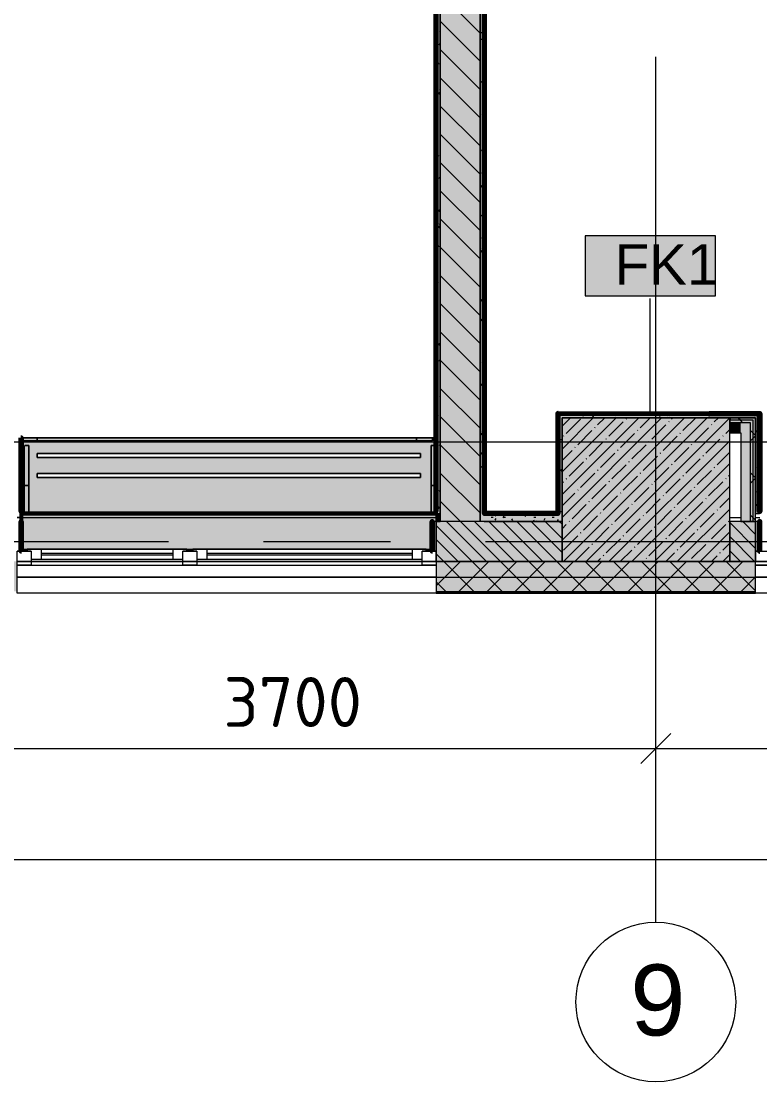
# Model space of a CAD drawing. Header units: millimetres. Extents: x -3817 to 677485, y -22715 to 103890.
# Drawn here: x 350024 to 353724, y -787 to 4525 of the extents above; entities that cross this region are included whole.
import ezdxf

# ---------------------------------------------------------------- set-up
doc = ezdxf.new("R2010")
doc.units = ezdxf.units.MM
doc.layers.add('PDF _Геометрия', color=7, linetype='Continuous', true_color=0x1d1d1d)
doc.layers.add('PDF _Сплошная заливка', color=7, linetype='Continuous', true_color=0xffffff)
doc.layers.add('PDF _Текст', color=7, linetype='Continuous')
doc.styles.add('PDF ArialMT', font='arial.ttf')
doc.styles.add('PDF GOST-Common', font='arial.ttf')
doc.styles.add('PDF ISOCPEUR', font='isocpeur.ttf')

msp = doc.modelspace()

# ---------------------------------------------------------------- hatches: boundary and pattern name
at = {"layer": 'PDF _Сплошная заливка', "transparency": 33554559}
for points in [[(352122.9, 2019), (352322.9, 2019), (352322.9, 9619), (352122.9, 9619), (352122.9, 2059)], [(352322.9, 2019), (352342.9, 2019), (352342.9, 8799), (352322.9, 8799), (352322.9, 2218.8)], [(352712.9, 2059), (352732.9, 2059), (352732.9, 2559), (352712.9, 2559), (352712.9, 2060)], [(353722.9, 2539), (353722.9, 2559), (352732.9, 2559), (352732.9, 2539), (353702.9, 2539)], [(352732.9, 1819), (353572.9, 1819), (353572.9, 2539), (352732.9, 2539), (352732.9, 2218.8)], [(353690.4, 2526.5), (353690.4, 2539), (353572.9, 2539), (353572.9, 2526.5), (353677.9, 2526.5)], [(353677.9, 2514), (353677.9, 2526.5), (353572.9, 2526.5), (353572.9, 2514), (353627.9, 2514)], [(353690.4, 2019), (353702.9, 2019), (353702.9, 2539), (353690.4, 2539), (353690.4, 2218.8)], [(352712.9, 2069), (352732.9, 2069), (352732.9, 2429), (352712.9, 2429), (352712.9, 2218.8)]]:
    msp.add_hatch(color=256, dxfattribs=at).paths.add_polyline_path(points)
at = {"layer": 'PDF _Сплошная заливка', "true_color": 0xe7e7e7, "transparency": 33554559}
msp.add_hatch(color=254, dxfattribs=at).paths.add_polyline_path([(353627.9, 2019), (353677.9, 2019), (353677.9, 2514), (353627.9, 2514), (353627.9, 2218.8)])
at = {"layer": 'PDF _Сплошная заливка', "true_color": 0xeae6de, "transparency": 33554559}
h = msp.add_hatch(color=254, dxfattribs=at)
h.paths.add_polyline_path([(350023.9, 1879), (352081.9, 1881), (352082.9, 2019), (352102.9, 2019), (352101.9, 2438.9), (350023.9, 2438.9), (350023.9, 1881)], flags=0)
h.paths.add_polyline_path([(350103.9, 2239.2), (350103.9, 2259.2), (352023.9, 2259.2), (352023.9, 2239.2), (350288.4, 2239.2)], flags=0)
h.paths.add_polyline_path([(350103.9, 2339.2), (350103.9, 2359.2), (352023.9, 2359.2), (352023.9, 2339.2), (350288.4, 2339.2)], flags=0)
at = {"layer": 'PDF _Сплошная заливка', "transparency": 33554559}
h = msp.add_hatch(color=256, dxfattribs=at)
h.paths.add_polyline_path([(366180.5, 1669), (366180.5, 1819), (365282.9, 1819), (365282.9, 1669), (365721.6, 1669)], flags=0)
h.paths.add_polyline_path([(356382.9, 1669), (358202.9, 1669), (358202.9, 1819), (356382.9, 1819)], flags=0)
h.paths.add_polyline_path([(352102.9, 1669), (353702.9, 1669), (353702.9, 1819), (352102.9, 1819)], flags=0)
h.paths.add_polyline_path([(360302.9, 1669), (361162.9, 1669), (361162.9, 1819), (360302.9, 1819)], flags=0)
h.paths.add_polyline_path([(362062.9, 1669), (363182.9, 1669), (363182.9, 1819), (362062.9, 1819)], flags=0)
h.paths.add_polyline_path([(350002.9, 1669), (350002.9, 1819), (348902.9, 1819), (348902.9, 1669), (348946.4, 1669)], flags=0)
h.paths.add_polyline_path([(346102.9, 1669), (346102.9, 1819), (345452.9, 1819), (345452.9, 1669), (345591.4, 1669)], flags=0)
h.paths.add_polyline_path([(343402.9, 1669), (344552.9, 1669), (344552.9, 1819), (343402.9, 1819)], flags=0)
h.paths.add_polyline_path([(339552.3, 1669), (340302.9, 1669), (340302.9, 1819), (338652.9, 1819), (338652.9, 1669), (338881.3, 1669)], flags=0)
h.paths.add_polyline_path([(331022.9, 1669), (331022.9, 1819), (327032.9, 1819), (327032.9, 1669), (330829.2, 1669)], flags=0)
h.paths.add_polyline_path([(331922.9, 1669), (332672.9, 1669), (332672.9, 1819), (331922.9, 1819)], flags=0)
h.paths.add_polyline_path([(335526.3, 1669), (335552.9, 1669), (335552.9, 1819), (334772.9, 1819), (334772.9, 1669)], flags=0)

# ---------------------------------------------------------------- linework, layer by layer
at = {"layer": 'PDF _Геометрия', "color": 9, "lineweight": 9, "true_color": 0xc0c0c0}
for points in [[(352102.9, 2019), (352102.9, 2059), (352122.9, 2059), (352122.9, 9619), (352122.9, 2019)], [(352732.9, 1819), (352732.9, 2019), (352732.9, 2059), (352732.9, 2539), (353702.9, 2539), (353702.9, 2059), (353722.9, 2059), (353722.9, 2539), (353722.9, 2559), (352732.9, 2559), (352712.9, 2559)], [(350022.9, 2019), (350022.9, 2039), (350002.9, 2039), (350023.9, 2039)], [(352102.9, 2069), (352102.9, 2019), (352102.9, 1819), (352102.9, 1871)], [(353572.9, 2039), (353627.9, 2039)], [(353702.9, 1871), (353702.9, 1819), (353702.9, 2019), (353572.9, 2019), (353572.9, 1819)], [(353702.9, 2039), (353723.9, 2039)], [(352102.9, 1819), (350002.9, 1819)], [(356382.9, 1819), (353702.9, 1819)]]:
    msp.add_lwpolyline(points, dxfattribs=at)
at = {"layer": 'PDF _Геометрия', "color": 231, "lineweight": 9, "true_color": 0xff80c0}
for points in [[(352101.9, 9599), (352102.9, 9599), (352102.9, 2069)], [(352343.9, 8799), (352342.9, 8799), (352342.9, 2059)], [(352343.9, 2059), (352367.9, 2059), (352712.9, 2059), (352712.9, 2060), (352712.9, 2559), (353473.4, 2559)], [(353473.4, 2560), (352712.9, 2560), (352712.9, 2559)]]:
    msp.add_lwpolyline(points, dxfattribs=at)
at = {"layer": 'PDF _Геометрия', "color": 231, "lineweight": 70, "true_color": 0xff80c0}
for points in [[(352102.9, 2069), (352101.9, 2069), (352101.9, 9598)], [(352712.9, 2560), (352711.9, 2560), (352711.9, 2060), (352343.9, 2060), (352343.9, 8798), (353472.9, 8798), (353473.9, 8798), (353473.9, 9578), (353652.9, 9578), (353652.9, 9579), (353472.9, 9579)]]:
    msp.add_lwpolyline(points, dxfattribs=at)
at = {"layer": 'PDF _Геометрия', "color": 7, "lineweight": 9}
for points in [[(352102.9, 9599), (352102.9, 2069)], [(352712.9, 2059), (352367.9, 2059), (352343.9, 2059), (352342.9, 2059), (352342.9, 8799)], [(353175.3, 2559.5), (353175.3, 3136.2)], [(352712.9, 2559), (352712.9, 2060)], [(353690.4, 2019), (353690.4, 2526.5), (353677.9, 2526.5), (353627.9, 2526.5), (353572.9, 2526.5)], [(353677.9, 2019), (353677.9, 2514), (353627.9, 2514), (353572.9, 2514)], [(349182.9, 2419), (366392.6, 2419)], [(352342.9, 2019), (352732.9, 2019), (352342.9, 2019), (352322.9, 2019), (352122.9, 2019), (352102.9, 2019), (352122.9, 2019), (352122.9, 2059)], [(352102.9, 1819), (352732.9, 1819)], [(353572.9, 1819), (353702.9, 1819)], [(352102.9, 1740), (353702.9, 1740)], [(352102.9, 1669), (353702.9, 1669)], [(352102.9, 1666), (353702.9, 1666)], [(327282.9, 882.2), (331002.9, 882.2), (335302.9, 882.2), (339802.9, 882.2), (341302.9, 882.2), (344302.9, 882.2), (345802.9, 882.2), (349502.9, 882.2), (353202.9, 882.2), (356902.9, 882.2), (360602.9, 882.2), (365602.9, 882.2), (365602.9, 1002.2)], [(353202.9, 688.3), (353202.9, 882.2), (353202.9, 1002.2)], [(327282.9, 326.9), (365722.9, 326.9)]]:
    msp.add_lwpolyline(points, dxfattribs=at)
at = {"layer": 'PDF _Геометрия', "color": 9, "lineweight": 9, "true_color": 0xc0c0c0}
for points in [[(352322.9, 2019), (352322.9, 8799)], [(353572.9, 2464), (353627.9, 2464), (353627.9, 2019), (353702.9, 2019), (353702.9, 2539), (353690.4, 2539), (353627.9, 2539), (353572.9, 2539)], [(352732.9, 2069), (352732.9, 2429), (352712.9, 2429), (352712.9, 2069)], [(352102.9, 1871), (352102.9, 2019), (352082.9, 2019), (352082.9, 1871)], [(353722.6, 1871), (353722.6, 2019), (353702.6, 2019), (353702.6, 1871)], [(350002.9, 1661), (350002.9, 1819), (352102.9, 1819), (352102.9, 1661)], [(353702.9, 1819), (352102.9, 1819), (352102.9, 1661), (353702.9, 1661)], [(353702.9, 1661), (353702.9, 1819), (356382.9, 1819), (356382.9, 1661)]]:
    msp.add_lwpolyline(points, close=True, dxfattribs=at)
at = {"layer": 'PDF _Геометрия', "lineweight": 9}
for points in [[(352322.9, 4466.2), (352122.9, 4666.2)], [(352322.9, 4324.7), (352122.9, 4524.7)], [(352322.9, 4183.3), (352122.9, 4383.3)], [(352322.9, 4041.9), (352122.9, 4241.9)], [(352322.9, 3900.5), (352122.9, 4100.5)], [(352322.9, 3759.1), (352122.9, 3959.1)], [(352322.9, 3617.6), (352122.9, 3817.6)], [(352322.9, 3476.2), (352122.9, 3676.2)], [(352322.9, 3334.8), (352122.9, 3534.8)], [(352322.9, 3193.4), (352122.9, 3393.4)], [(352322.9, 3052), (352122.9, 3252)], [(352322.9, 2910.5), (352122.9, 3110.5)], [(352322.9, 2769.1), (352122.9, 2969.1)], [(352322.9, 2627.7), (352122.9, 2827.7)], [(352322.9, 2486.3), (352122.9, 2686.3)], [(352322.9, 2344.8), (352122.9, 2544.8)], [(352732.9, 2496.3), (352775.6, 2539)], [(352732.9, 2382.2), (352889.7, 2539)], [(352732.9, 2268.2), (353003.7, 2539)], [(352732.9, 2154.1), (353117.8, 2539)], [(352732.9, 2040.1), (353231.8, 2539)], [(352732.9, 1926), (353345.9, 2539)], [(352739.9, 1819), (353459.9, 2539)], [(352754.4, 2460.7), (352825.7, 2532)], [(352854, 1819), (353572.9, 2537.9)], [(352911.2, 2503.5), (352946.7, 2539)], [(352968.2, 2446.5), (353039.5, 2517.8)], [(353053.8, 2532), (353056.1, 2534.4)], [(353125, 2489.2), (353174.8, 2539)], [(353182.1, 2432.2), (353253.4, 2503.5)], [(353267.6, 2517.8), (353270, 2520.1)], [(353281.9, 2532), (353288.8, 2539)], [(353338.9, 2475), (353402.9, 2539)], [(353481.5, 2503.5), (353483.8, 2505.9)], [(353495.7, 2517.8), (353516.9, 2539)], [(353572.9, 2531), (353580.9, 2539)], [(353638.7, 2514), (353626.2, 2526.5), (353613.7, 2539)], [(352740.1, 2446.5), (352742.5, 2448.9)], [(352811.4, 2403.7), (352882.7, 2475)], [(352896.9, 2489.2), (352899.3, 2491.6)], [(353025.3, 2389.5), (353096.5, 2460.7)], [(353110.8, 2475), (353113.2, 2477.4)], [(353239.1, 2375.2), (353310.4, 2446.5)], [(353324.6, 2460.7), (353327, 2463.1)], [(353395.9, 2418), (353467.2, 2489.2)], [(353538.5, 2446.5), (353540.8, 2448.9)], [(353552.7, 2460.7), (353572.9, 2480.9)], [(353702.9, 2449.8), (353690.4, 2462.3), (353677.9, 2474.8)], [(353677.9, 2423.9), (353690.4, 2436.4), (353702.9, 2448.9)], [(352322.9, 2203.4), (352122.9, 2403.4)], [(352797.2, 2389.5), (352799.5, 2391.8)], [(352868.4, 2346.7), (352939.7, 2418)], [(352954, 2432.2), (352956.3, 2434.6)], [(352968, 1819), (353572.9, 2423.9)], [(353082.3, 2332.4), (353153.6, 2403.7)], [(353167.8, 2418), (353170.2, 2420.3)], [(353381.7, 2403.7), (353384, 2406.1)], [(353452.9, 2360.9), (353524.2, 2432.2)], [(352732.9, 2325.2), (352782.9, 2375.2)], [(352925.5, 2289.7), (352996.7, 2360.9)], [(353011, 2375.2), (353013.4, 2377.6)], [(353139.3, 2275.4), (353210.6, 2346.7)], [(353224.8, 2360.9), (353227.2, 2363.3)], [(353296.1, 2318.2), (353367.4, 2389.5)], [(353438.7, 2346.7), (353441.1, 2349.1)], [(353510, 2303.9), (353572.9, 2366.8)], [(352768.6, 2246.9), (352839.9, 2318.2)], [(352854.2, 2332.4), (352856.6, 2334.8)], [(352982.5, 2232.6), (353053.8, 2303.9)], [(353068, 2318.2), (353070.4, 2320.5)], [(353082.1, 1819), (353572.9, 2309.8)], [(353196.3, 2218.4), (353267.6, 2289.7)], [(353281.9, 2303.9), (353284.2, 2306.3)], [(353353.1, 2261.2), (353424.4, 2332.4)], [(353495.7, 2289.7), (353498.1, 2292)], [(352322.9, 2062), (352122.9, 2262)], [(352754.4, 2232.6), (352756.8, 2235)], [(352825.7, 2189.9), (352896.9, 2261.2)], [(352911.2, 2275.4), (352913.6, 2277.8)], [(353039.5, 2175.6), (353110.8, 2246.9)], [(353125, 2261.2), (353127.4, 2263.5)], [(353253.4, 2161.4), (353324.6, 2232.6)], [(353338.9, 2246.9), (353341.3, 2249.3)], [(353410.2, 2204.1), (353481.5, 2275.4)], [(353552.7, 2232.6), (353555.1, 2235)], [(353567, 2246.9), (353572.9, 2252.8)], [(353702.9, 2237.6), (353690.4, 2250.1), (353677.9, 2262.6)], [(353677.9, 2211.8), (353690.4, 2224.3), (353702.9, 2236.8)], [(352732.9, 2211.1), (352740.1, 2218.4)], [(352882.7, 2132.8), (352954, 2204.1)], [(352968.2, 2218.4), (352970.6, 2220.8)], [(353096.5, 2118.6), (353167.8, 2189.9)], [(353182.1, 2204.1), (353184.4, 2206.5)], [(353196.1, 1819), (353572.9, 2195.8)], [(353395.9, 2189.9), (353398.3, 2192.2)], [(353467.2, 2147.1), (353538.5, 2218.4)], [(352732.9, 2097.1), (352797.2, 2161.4)], [(352811.4, 2175.6), (352813.8, 2178)], [(352939.7, 2075.8), (353011, 2147.1)], [(353025.3, 2161.4), (353027.6, 2163.7)], [(353153.6, 2061.6), (353224.8, 2132.8)], [(353239.1, 2147.1), (353241.5, 2149.5)], [(353310.4, 2104.3), (353381.7, 2175.6)], [(353452.9, 2132.8), (353455.3, 2135.2)], [(353524.2, 2090.1), (353572.9, 2138.7)], [(352574.5, 1669), (352424.5, 1819), (352224.5, 2019), (352122.9, 2120.6)], [(352782.9, 2033.1), (352854.2, 2104.3)], [(352868.4, 2118.6), (352870.8, 2121)], [(352996.7, 2018.8), (353068, 2090.1)], [(353082.3, 2104.3), (353084.6, 2106.7)], [(353210.6, 2004.5), (353281.9, 2075.8)], [(353296.1, 2090.1), (353298.5, 2092.4)], [(353310.2, 1819), (353572.9, 2081.7)], [(353367.4, 2047.3), (353438.7, 2118.6)], [(353510, 2075.8), (353512.3, 2078.2)], [(352353.8, 1819), (352153.8, 2019)], [(352495.2, 1819), (352295.2, 2019)], [(352715.9, 1669), (352565.9, 1819), (352365.9, 2019)], [(352636.6, 1819), (352436.6, 2019)], [(352857.3, 1669), (352707.3, 1819), (352507.3, 2019)], [(352732.9, 1864.1), (352578, 2019)], [(352732.9, 1934.8), (352648.7, 2019)], [(352732.9, 2005.6), (352719.4, 2019)], [(352768.6, 2018.8), (352771, 2021.2)], [(352839.9, 1976), (352911.2, 2047.3)], [(352925.5, 2061.6), (352927.8, 2063.9)], [(353053.8, 1961.8), (353125, 2033.1)], [(353139.3, 2047.3), (353141.7, 2049.7)], [(353267.6, 1947.5), (353338.9, 2018.8)], [(353353.1, 2033.1), (353355.5, 2035.4)], [(353424.4, 1990.3), (353495.7, 2061.6)], [(353567, 2018.8), (353569.4, 2021.2)], [(353702.9, 1954.8), (353638.7, 2019)], [(353702.9, 2025.5), (353690.4, 2038), (353677.9, 2050.5)], [(353697.3, 2019), (353702.9, 2024.6)], [(352433.1, 1669), (352283.1, 1819), (352102.9, 1999.2)], [(352732.9, 1983), (352754.4, 2004.5)], [(352896.9, 1919), (352968.2, 1990.3)], [(352982.5, 2004.5), (352984.9, 2006.9)], [(353110.8, 1904.7), (353182.1, 1976)], [(353196.3, 1990.3), (353198.7, 1992.7)], [(353410.2, 1976), (353412.5, 1978.4)], [(353424.2, 1819), (353572.9, 1967.7)], [(353481.5, 1933.3), (353552.7, 2004.5)], [(353702.9, 1884.1), (353572.9, 2014.1)], [(352212.3, 1819), (352102.9, 1928.5)], [(352740.1, 1876.2), (352811.4, 1947.5)], [(352825.7, 1961.8), (352828, 1964.1)], [(352954, 1862), (353025.3, 1933.3)], [(353039.5, 1947.5), (353041.9, 1949.9)], [(353167.8, 1847.7), (353239.1, 1919)], [(353253.4, 1933.3), (353255.7, 1935.6)], [(353324.6, 1890.5), (353395.9, 1961.8)], [(353467.2, 1919), (353469.6, 1921.4)], [(353702.9, 1813.4), (353697.3, 1819), (353572.9, 1943.4)], [(352797.2, 1819.2), (352868.4, 1890.5)], [(352882.7, 1904.7), (352885.1, 1907.1)], [(353025, 1819), (353082.3, 1876.2)], [(353096.5, 1890.5), (353098.9, 1892.9)], [(353253.1, 1819), (353296.1, 1862)], [(353310.4, 1876.2), (353312.7, 1878.6)], [(353381.7, 1833.5), (353452.9, 1904.7)], [(353524.2, 1862), (353526.6, 1864.4)], [(353538.5, 1876.2), (353572.9, 1910.7)], [(353626.6, 1819), (353572.9, 1872.7)], [(352291.6, 1669), (352141.6, 1819), (352102.9, 1857.7)], [(352102.9, 1697.4), (352224.5, 1819)], [(352215.9, 1669), (352365.9, 1819)], [(352357.3, 1669), (352507.3, 1819)], [(352498.7, 1669), (352648.7, 1819)], [(352640.2, 1669), (352790.2, 1819)], [(352781.6, 1669), (352931.6, 1819)], [(352998.7, 1669), (352848.7, 1819)], [(352911, 1819), (352925.5, 1833.5)], [(352923, 1669), (353073, 1819)], [(352939.7, 1847.7), (352942.1, 1850.1)], [(353140.2, 1669), (352990.2, 1819)], [(353064.4, 1669), (353214.4, 1819)], [(353281.6, 1669), (353131.6, 1819)], [(353139.1, 1819), (353139.3, 1819.2)], [(353153.6, 1833.5), (353155.9, 1835.8)], [(353205.8, 1669), (353355.8, 1819)], [(353423, 1669), (353273, 1819)], [(353347.3, 1669), (353497.3, 1819)], [(353367.4, 1819.2), (353369.8, 1821.6)], [(353564.4, 1669), (353414.4, 1819)], [(353481.2, 1819), (353510, 1847.7)], [(353488.7, 1669), (353638.7, 1819)], [(353538.3, 1819), (353572.9, 1853.6)], [(353702.9, 1672), (353555.8, 1819)], [(352150.2, 1669), (352102.9, 1716.3)], [(353630.1, 1669), (353702.9, 1741.8)]]:
    msp.add_lwpolyline(points, dxfattribs=at)
at = {"layer": 'PDF _Геометрия', "color": 253, "lineweight": 9, "true_color": 0x9b9b9b}
for points in [[(352103.6, 4509.8), (352113.7, 4509.8)], [(352122.9, 4480), (352119.2, 4473.5)], [(352328.3, 4469.9), (352323.3, 4461.2)], [(352120.1, 4414.2), (352115.1, 4405.4)], [(352328.7, 4431.1), (352323.7, 4439.8)], [(352103.6, 4387.9), (352113.7, 4387.9)], [(352322.9, 4357.4), (352327, 4357.4)], [(352117.5, 4309.2), (352112.5, 4317.9)], [(352103.6, 4266), (352113.7, 4266)], [(352322.9, 4296.4), (352327, 4296.4)], [(352327.2, 4224.2), (352322.9, 4216.8)], [(352322.9, 4205), (352327, 4205)], [(352103.6, 4174.5), (352113.7, 4174.5)], [(352119, 4168.4), (352114, 4159.7)], [(352122.9, 4178), (352120.7, 4181.8)], [(352338.3, 4182.6), (352333.3, 4173.9)], [(352103.4, 4089.8), (352102.9, 4090.7)], [(352103.6, 4052.6), (352113.7, 4052.6)], [(352338, 4049.3), (352332.9, 4058)], [(352342.9, 4068.5), (352340.4, 4064.2)], [(352322.9, 4022.1), (352327, 4022.1)], [(352341.3, 4004.9), (352336.3, 3996.2)], [(352342.1, 3981.3), (352337, 3990)], [(352106.8, 3964.3), (352102.9, 3957.6)], [(352111.6, 3953.8), (352106.5, 3962.5)], [(352322.9, 3961.2), (352327, 3961.2)], [(352103.6, 3930.7), (352113.7, 3930.7)], [(352335, 3871.6), (352330, 3880.3)], [(352342.9, 3918.8), (352341.1, 3921.9)], [(352103.6, 3839.2), (352113.7, 3839.2)], [(352113.8, 3854.7), (352108.8, 3845.9)], [(352322.9, 3869.7), (352327, 3869.7)], [(352323.8, 3829.9), (352322.9, 3831.6)], [(352109.7, 3786.6), (352104.7, 3777.9)], [(352120.9, 3745), (352115.9, 3736.3)], [(352327.9, 3761.9), (352322.9, 3770.6)], [(352340.2, 3759.1), (352335.2, 3750.4)], [(352103.6, 3717.3), (352113.7, 3717.3)], [(352322.9, 3686.8), (352327, 3686.8)], [(352332, 3693.9), (352327, 3702.6)], [(352322.9, 3625.9), (352327, 3625.9)], [(352103.6, 3595.4), (352113.7, 3595.4)], [(352120.8, 3572), (352115.8, 3580.7)], [(352108.6, 3540.9), (352103.6, 3532.2)], [(352122.9, 3507.4), (352119.9, 3512.6)], [(352322.9, 3534.4), (352327, 3534.4)], [(352328, 3555), (352323, 3546.3)], [(352103.6, 3504), (352113.7, 3504)], [(352119.8, 3499.3), (352114.8, 3490.5)], [(352117.8, 3394.3), (352112.8, 3403)], [(352335.1, 3445.4), (352330, 3436.7)], [(352106.7, 3352.6), (352102.9, 3359.2)], [(352103.6, 3382), (352113.7, 3382)], [(352322.9, 3351.6), (352327, 3351.6)], [(352331, 3377.3), (352325.9, 3368.6)], [(352337.2, 3380.1), (352332.1, 3388.8)], [(352342.1, 3335.7), (352337.1, 3327)], [(352103.6, 3260.1), (352113.7, 3260.1)], [(352110.8, 3284.6), (352105.7, 3293.3)], [(352322.9, 3290.6), (352327, 3290.6)], [(352342.9, 3248.3), (352340.3, 3252.8)], [(352103.5, 3227.1), (352102.9, 3226.1)], [(352114.8, 3216.6), (352109.8, 3225.3)], [(352322.9, 3199.2), (352327, 3199.2)], [(352103.7, 3174.9), (352102.9, 3176.3)], [(352103.6, 3168.7), (352113.7, 3168.7)], [(352323, 3160.8), (352322.9, 3161)], [(352110.5, 3117.5), (352105.5, 3108.7)], [(352329.9, 3131.6), (352324.9, 3122.9)], [(352341, 3090), (352336, 3081.2)], [(352103.6, 3046.8), (352113.7, 3046.8)], [(352331.2, 3024.7), (352326.2, 3033.4)], [(352322.9, 3016.3), (352327, 3016.3)], [(352103.6, 2924.8), (352113.7, 2924.8)], [(352322.9, 2955.3), (352327, 2955.3)], [(352109.4, 2871.7), (352104.4, 2863)], [(352120, 2902.8), (352115, 2911.5)], [(352103.6, 2833.4), (352113.7, 2833.4)], [(352120.6, 2830.1), (352115.6, 2821.4)], [(352322.9, 2863.9), (352327, 2863.9)], [(352324.7, 2817.8), (352322.9, 2814.7)], [(352103.6, 2711.5), (352113.7, 2711.5)], [(352122.9, 2712.1), (352122.6, 2711.7)], [(352105.9, 2683.4), (352102.9, 2688.6)], [(352322.9, 2681), (352327, 2681)], [(352331.8, 2708.2), (352326.7, 2699.4)], [(352122.9, 2651.2), (352118.6, 2643.7)], [(352322.9, 2620), (352327, 2620)], [(352340.5, 2642.9), (352335.4, 2651.6)], [(352103.6, 2589.6), (352113.7, 2589.6)], [(352114, 2547.4), (352109, 2556.1)], [(352342.9, 2577.7), (352339.5, 2583.6)], [(352743.7, 2559.1), (352753.7, 2559.1)], [(352773.4, 2558.7), (352768.4, 2550)], [(352835.1, 2559.1), (352845.2, 2559.1)], [(352841.5, 2554.7), (352836.4, 2546)], [(353018, 2559.1), (353028.1, 2559.1)], [(353109.5, 2559.1), (353119.5, 2559.1)], [(353170.4, 2559.1), (353180.5, 2559.1)], [(353264.9, 2556.6), (353259.9, 2547.8)], [(353274.7, 2548.8), (353269.7, 2557.5)], [(353322.8, 2559.1), (353332.9, 2559.1)], [(353371.9, 2559), (353369.6, 2554.9)], [(353414.3, 2559.1), (353424.3, 2559.1)], [(353505.7, 2559.1), (353515.7, 2559.1)], [(353588.5, 2553.9), (353585.5, 2559)], [(353618.3, 2559), (353615.3, 2553.8)], [(353656.5, 2558), (353655.9, 2559)], [(353688.4, 2558.5), (353683.3, 2549.7)], [(353688.6, 2559.1), (353698.6, 2559.1)], [(353698.1, 2546.9), (353693.1, 2555.6)], [(352103.6, 2498.1), (352113.7, 2498.1)], [(352322.9, 2528.6), (352327, 2528.6)], [(352715.2, 2542.5), (352712.9, 2546.5)], [(352713.2, 2528.6), (352723.3, 2528.6)], [(352892.9, 2539.5), (352887.9, 2548.2)], [(352998.8, 2539), (352997.5, 2541.1)], [(353223.3, 2545.4), (353219.6, 2539)], [(353469, 2544.3), (353465.9, 2539)], [(353537, 2540.2), (353536.3, 2539)], [(353719.1, 2528.6), (353722.9, 2528.6)], [(352330.7, 2462.4), (352325.7, 2453.7)], [(352337.5, 2465.2), (352332.4, 2473.9)], [(353710.7, 2475.2), (353705.6, 2466.5)], [(353719.1, 2467.6), (353722.9, 2467.6)], [(352122.5, 2406.6), (352117.5, 2397.9)], [(352326.3, 2423.6), (352322.9, 2429.5)], [(352341.8, 2420.8), (352336.8, 2412.1)], [(353721.5, 2384.4), (353716.5, 2393.1)], [(352103.6, 2376.2), (352113.7, 2376.2)], [(352322.9, 2345.7), (352327, 2345.7)], [(352330.4, 2355.5), (352325.4, 2364.2)], [(353717.7, 2365.5), (353712.7, 2356.8)], [(353719.1, 2376.2), (353722.9, 2376.2)], [(352322.9, 2284.8), (352327, 2284.8)], [(352334.5, 2287.5), (352329.4, 2296.2)], [(353713.7, 2297.5), (353708.6, 2288.8)], [(353722.9, 2321.1), (353720.6, 2325.1)], [(352103.6, 2254.3), (352113.7, 2254.3)], [(352323.3, 2245.9), (352322.9, 2246.6)], [(352342.9, 2239.7), (352339.8, 2234.4)], [(353722.9, 2252.5), (353719.8, 2247.1)], [(352110.2, 2202.5), (352105.2, 2193.8)], [(352322.9, 2193.3), (352327, 2193.3)], [(353718.5, 2206.7), (353713.5, 2215.4)], [(353719.1, 2193.3), (353722.9, 2193.3)], [(352103.6, 2162.8), (352113.7, 2162.8)], [(352122.9, 2166.3), (352118.3, 2174.3)], [(353707.4, 2165.1), (353702.9, 2172.9)], [(353719.1, 2132.4), (353722.9, 2132.4)], [(352117.3, 2092.9), (352112.3, 2084.2)], [(352122.9, 2105.3), (352122.4, 2106.3)], [(353711.5, 2097), (353706.4, 2105.8)], [(352362, 2057), (352360.8, 2059)], [(352377.9, 2040.9), (352388, 2040.9)], [(352400.6, 2034.9), (352395.6, 2026.2)], [(352403.6, 2045.9), (352398.6, 2054.6)], [(352442.2, 2046.1), (352437.2, 2037.3)], [(352438.9, 2040.9), (352449, 2040.9)], [(352483.9, 2057.2), (352478.9, 2048.5)], [(352486.9, 2023.5), (352481.8, 2032.2)], [(352524.7, 2019), (352523.5, 2021.1)], [(352551.9, 2053.1), (352546.9, 2044.4)], [(352591.3, 2040.9), (352601.3, 2040.9)], [(352595.1, 2019), (352591.5, 2025.2)], [(352604.7, 2022.7), (352602.6, 2019)], [(352646.3, 2033.8), (352641.3, 2025.1)], [(352682.7, 2040.9), (352692.8, 2040.9)], [(352714.4, 2029.7), (352709.3, 2021)], [(352712.8, 2058.9), (352712.4, 2059.7)], [(352717.4, 2051), (352712.8, 2059)], [(353704.4, 1987.4), (353702.6, 1990.4)], [(353722.6, 2008.2), (353718.7, 2001.4)], [(352082.9, 1949.5), (352083.2, 1949.5)], [(352082.9, 1888.5), (352083.2, 1888.5)]]:
    msp.add_lwpolyline(points, dxfattribs=at)
at = {"layer": 'PDF _Геометрия', "color": 253, "lineweight": 9, "true_color": 0xaaaaaa}
for points in [[(353202.9, 12.7), (353202.9, 2512.7), (353202.9, 4346.2)], [(349174.1, 1919), (350761.6, 1919)], [(351237.9, 1919), (351872.9, 1919)], [(352349.1, 1919), (353936.6, 1919)], [(350072.9, 1871), (350002.9, 1871)], [(350122.9, 1861), (350782.9, 1861)], [(350902.9, 1871), (350832.9, 1871)], [(350952.9, 1861), (351982.9, 1861)], [(352102.9, 1871), (352032.9, 1871)], [(353723.9, 1871), (353702.9, 1871)], [(350782.9, 1851), (350122.9, 1851)], [(351982.9, 1851), (350952.9, 1851)], [(350002.9, 1801), (352102.9, 1801)], [(353702.9, 1801), (356382.9, 1801)]]:
    msp.add_lwpolyline(points, dxfattribs=at)
at = {"layer": 'PDF _Геометрия', "color": 7, "lineweight": 9}
for points in [[(353501.9, 3450.1), (352848.8, 3450.1), (352848.8, 3150.1), (353501.9, 3150.1)], [(353572.9, 2539), (352732.9, 2539), (352732.9, 1819), (353572.9, 1819)]]:
    msp.add_lwpolyline(points, close=True, dxfattribs=at)
at = {"layer": 'PDF _Геометрия', "color": 231, "lineweight": 53, "true_color": 0xff80c0}
for points in [[(353473.4, 2560), (352712.9, 2560)], [(352712.9, 2559), (353473.4, 2559)], [(350023.9, 2069), (350023.9, 2060)], [(350023.9, 2059), (350023.9, 2019)]]:
    msp.add_lwpolyline(points, dxfattribs=at)
at = {"layer": 'PDF _Геометрия', "color": 231, "lineweight": 70, "true_color": 0xff80c0}
for points in [[(353723.9, 2559), (353723.9, 2069), (353722.9, 2069), (353722.9, 2559), (353473.4, 2559), (353473.4, 2560), (353723.9, 2560)], [(350022.9, 2439), (350022.9, 2069), (350023.9, 2069), (350023.9, 2439)], [(352712.9, 2079.5), (352712.9, 2439.5), (352711.9, 2439.5), (352711.9, 2079.5)]]:
    msp.add_lwpolyline(points, close=True, dxfattribs=at)
at = {"layer": 'PDF _Геометрия', "color": 253, "lineweight": 9, "true_color": 0xaba79f}
for points in [[(350023.9, 2069), (350023.9, 2438.9), (350023.9, 2422.9), (350030.3, 2422.9), (350023.9, 2422.9)], [(350031, 2422.9), (352083.9, 2422.9), (350031, 2422.9)], [(350103.9, 2422.9), (352003.9, 2422.9), (350103.9, 2422.9)], [(352101.9, 2400.4), (352088.4, 2400.4), (352101.9, 2400.4), (352088.4, 2400.4), (352101.9, 2400.4), (352101.9, 2060.4), (352077.9, 2060.4), (352101.9, 2060.4)], [(350023.9, 1879), (350023.9, 2019)]]:
    msp.add_lwpolyline(points, dxfattribs=at)
at = {"layer": 'PDF _Геометрия', "color": 9, "lineweight": 9, "true_color": 0xbfbfbf}
msp.add_lwpolyline([(350023.9, 2422.9), (350023.9, 2438.9)], dxfattribs=at)
at = {"layer": 'PDF _Геометрия', "color": 8, "lineweight": 9, "true_color": 0x808080}
for points in [[(350023.9, 2438.9), (352101.9, 2438.9), (350023.9, 2438.9), (350023.9, 1879), (350052.9, 1879), (350023.9, 1879)], [(350023.9, 2438.9), (352083.9, 2438.9), (350023.9, 2438.9)], [(350103.9, 2438.9), (352003.9, 2438.9), (350103.9, 2438.9)], [(350023.9, 2019), (350023.9, 2069)]]:
    msp.add_lwpolyline(points, dxfattribs=at)
at = {"layer": 'PDF _Геометрия', "color": 253, "lineweight": 9, "true_color": 0xaba79f}
for points in [[(350037.9, 2060.4), (350037.9, 2400.4), (350037.9, 2200.4), (350037.9, 2400.4)], [(350061.9, 2400.4), (350041.1, 2400.4)], [(350061.9, 2400.4), (350041.1, 2400.4)], [(350061.9, 2060.4), (350061.9, 2400.4), (350061.9, 2200.4), (350061.9, 2400.4)], [(352077.9, 2060.4), (352077.9, 2400.4), (352077.9, 2200.4), (352077.9, 2400.4)], [(352086.7, 2400.4), (352077.9, 2400.4)], [(352086.7, 2400.4), (352077.9, 2400.4)], [(352083.9, 2438.1), (352083.9, 2422.9)], [(350061.9, 2060.4), (350037.9, 2060.4)]]:
    msp.add_lwpolyline(points, close=True, dxfattribs=at)
at = {"layer": 'PDF _Геометрия', "color": 254, "lineweight": 9, "true_color": 0xd5d3cf}
for points in [[(350103.9, 2422.9), (350103.9, 2438.9), (350103.9, 2422.9)], [(352101.9, 2060.4), (352101.9, 2200.4)]]:
    msp.add_lwpolyline(points, dxfattribs=at)
for points in [[(352003.9, 2438.9), (352003.9, 2422.9)], [(352101.9, 2200.4), (352101.9, 2400.4), (352101.9, 2200.4), (352077.9, 2200.4)], [(350061.9, 2200.4), (350037.9, 2200.4)]]:
    msp.add_lwpolyline(points, close=True, dxfattribs=at)
at = {"layer": 'PDF _Геометрия', "color": 254, "lineweight": 9, "true_color": 0xeae9e7}
msp.add_lwpolyline([(352101.9, 2200.4), (352101.9, 2400.4)], dxfattribs=at)
at = {"layer": 'PDF _Геометрия', "color": 253, "lineweight": 9, "true_color": 0x9b9b9b}
for points in [[(352723.3, 2406.7), (352713.2, 2406.7)], [(352723.3, 2315.2), (352713.2, 2315.2)], [(352712.9, 2271), (352715.5, 2275.5)], [(352726.5, 2279.1), (352731.5, 2270.4)], [(352723.3, 2193.3), (352713.2, 2193.3)], [(352732.8, 2183.5), (352732.9, 2183.7)], [(352113.7, 2040.9), (352103.6, 2040.9)], [(352109.9, 2019), (352113.2, 2024.8)], [(352723.3, 2071.4), (352713.2, 2071.4)]]:
    msp.add_lwpolyline(points, close=True, dxfattribs=at)
at = {"layer": 'PDF _Геометрия', "color": 8, "lineweight": 9, "true_color": 0x808080}
for points in [[(350103.9, 2339.2), (350103.9, 2359.2), (352023.9, 2359.2), (352023.9, 2339.2)], [(350103.9, 2339.2), (352023.9, 2339.2), (352023.9, 2359.2), (350103.9, 2359.2)], [(350103.9, 2239.2), (350103.9, 2259.2), (352023.9, 2259.2), (352023.9, 2239.2)], [(350103.9, 2239.2), (352023.9, 2239.2), (352023.9, 2259.2), (350103.9, 2259.2)], [(350852.9, 1879), (350882.9, 1879)], [(352052.9, 1879), (352081.9, 1879)]]:
    msp.add_lwpolyline(points, close=True, dxfattribs=at)
at = {"layer": 'PDF _Геометрия', "color": 7, "lineweight": 70, "true_color": 0xffd2ff}
for points in [[(350023.9, 1871), (350023.9, 2019), (350022.9, 2019), (350022.9, 1871)], [(352082.9, 1871), (352082.9, 2019), (352081.9, 2019), (352081.9, 1871)], [(353723.6, 1871), (353723.6, 2019), (353722.6, 2019), (353722.6, 1871)]]:
    msp.add_lwpolyline(points, close=True, dxfattribs=at)
at = {"layer": 'PDF _Геометрия', "color": 231, "lineweight": 53, "true_color": 0xeaa7bf}
for points in [[(350023.9, 2060), (352101.9, 2060), (352101.9, 2069)], [(352102.9, 2059), (352101.9, 2059), (350023.9, 2059)]]:
    msp.add_lwpolyline(points, dxfattribs=at)
at = {"layer": 'PDF _Геометрия', "color": 9, "lineweight": 9, "true_color": 0xcbc7bf}
for points in [[(350023.9, 2059), (352102.9, 2059)], [(350023.9, 2039), (352102.9, 2039)], [(353702.9, 2059), (353722.9, 2059)]]:
    msp.add_lwpolyline(points, dxfattribs=at)
at = {"layer": 'PDF _Геометрия', "color": 253, "lineweight": 13, "true_color": 0xaaaaaa}
for points in [[(350002.9, 1801), (350002.9, 1871), (350072.9, 1871), (350072.9, 1801)], [(350852.9, 1881), (350052.9, 1881), (350052.9, 1871), (350072.9, 1871), (350072.9, 1831), (350832.9, 1831), (350832.9, 1871), (350852.9, 1871)], [(350832.9, 1801), (350832.9, 1871), (350902.9, 1871), (350902.9, 1801)], [(352052.9, 1881), (350882.9, 1881), (350882.9, 1871), (350902.9, 1871), (350902.9, 1831), (352032.9, 1831), (352032.9, 1871), (352052.9, 1871)], [(352032.9, 1801), (352032.9, 1871), (352102.9, 1871), (352102.9, 1801)], [(353702.9, 1801), (353702.9, 1871), (353772.9, 1871), (353772.9, 1801)]]:
    msp.add_lwpolyline(points, close=True, dxfattribs=at)
for points in [[(350052.9, 1881), (350852.9, 1881)], [(350122.9, 1881), (350122.9, 1831)], [(350782.9, 1881), (350782.9, 1831)], [(350882.9, 1881), (352052.9, 1881)], [(350952.9, 1881), (350952.9, 1831)], [(351982.9, 1881), (351982.9, 1831)]]:
    msp.add_lwpolyline(points, dxfattribs=at)
at = {"layer": 'PDF _Геометрия', "color": 116, "lineweight": 13, "true_color": 0x008040}
for points in [[(352102.9, 1740), (350002.9, 1740)], [(356382.9, 1740), (353702.9, 1740)]]:
    msp.add_lwpolyline(points, close=True, dxfattribs=at)
at = {"layer": 'PDF _Геометрия', "color": 7, "lineweight": 20}
msp.add_lwpolyline([(353277.9, 957.2), (353202.9, 882.2), (353127.9, 807.2)], dxfattribs=at)
at = {"layer": 'PDF _Геометрия', "color": 253, "lineweight": 9, "true_color": 0xaaaaaa}
msp.add_circle((353202.9, -387.3), 400, dxfattribs=at)
at = {"layer": 'PDF _Геометрия', "color": 253, "lineweight": 20, "true_color": 0xaaaaaa}
msp.add_circle((353202.9, -387.3), 400, dxfattribs=at)
at = {"layer": 'PDF _Сплошная заливка', "lineweight": 35, "transparency": 33554559}
for points in [[(352122.9, 2019), (352122.9, 9619), (352102.9, 2019), (352102.9, 9619)], [(353690.4, 2019), (353690.4, 2526.5), (353677.9, 2019), (353677.9, 2526.5)], [(353722.9, 2059), (353722.9, 2539), (353702.9, 2059), (353702.9, 2539)], [(352082.9, 1871), (352102.9, 1871), (352082.9, 2019), (352102.9, 2019)], [(352122.9, 2019), (352122.9, 2059), (352102.9, 2019), (352102.9, 2059)], [(352102.9, 1819), (352732.9, 1819), (352102.9, 2019), (352732.9, 2019)], [(352342.9, 2019), (352732.9, 2019), (352342.9, 2059), (352732.9, 2059)], [(353702.9, 1819), (353702.9, 2019), (353572.9, 1819), (353572.9, 2019)], [(353702.6, 1871), (353722.6, 1871), (353702.6, 2019), (353722.6, 2019)]]:
    msp.add_solid(points, dxfattribs=at)
at = {"layer": 'PDF _Сплошная заливка', "lineweight": 9, "transparency": 33554559}
msp.add_solid([(353501.9, 3450.1), (352848.8, 3450.1), (353501.9, 3150.1), (352848.8, 3150.1)], dxfattribs=at)
at = {"layer": 'PDF _Сплошная заливка', "color": 254, "lineweight": 35, "true_color": 0xe7e7e7, "transparency": 33554559}
msp.add_solid([(353572.9, 2464), (353627.9, 2464), (353572.9, 2514), (353627.9, 2514)], dxfattribs=at)
at = {"layer": 'PDF _Сплошная заливка', "color": 254, "lineweight": 35, "true_color": 0xffb9dc, "transparency": 33554559}
for points in [[(352342.9, 2059), (352343.9, 2060), (352342.9, 2218.8)], [(352711.9, 2060), (352712.9, 2060), (352711.9, 2218.8)], [(352711.9, 2079.5), (352712.9, 2079.5), (352711.9, 2218.8)], [(353722.9, 2069), (353723.9, 2069), (353722.9, 2218.8)]]:
    msp.add_solid(points, dxfattribs=at)
at = {"layer": 'PDF _Сплошная заливка', "color": 7, "lineweight": 35, "true_color": 0xffd2ff, "transparency": 33554559}
for points in [[(350022.9, 1871), (350023.9, 1871), (350022.9, 2019)], [(352081.9, 1871), (352082.9, 1871), (352081.9, 2019)]]:
    msp.add_solid(points, dxfattribs=at)

# ---------------------------------------------------------------- texts
at = {"layer": 'PDF _Текст', "attachment_point": 4}
for s, insert, char_height, style in [('FK1', (352995.9, 3306.7), 203.2, 'PDF GOST-Common'), ('3700', (351036.9, 1115), 250.11, 'PDF ISOCPEUR')]:
    msp.add_mtext(s, dxfattribs=dict(at, insert=insert, char_height=char_height, style=style))
at = {"layer": 'PDF _Текст', "color": 9, "true_color": 0xbebebe, "insert": (353074.9, -380), "char_height": 355.6, "attachment_point": 4, "style": 'PDF ArialMT'}
msp.add_mtext('9', dxfattribs=at)

doc.saveas('drawing.dxf')
